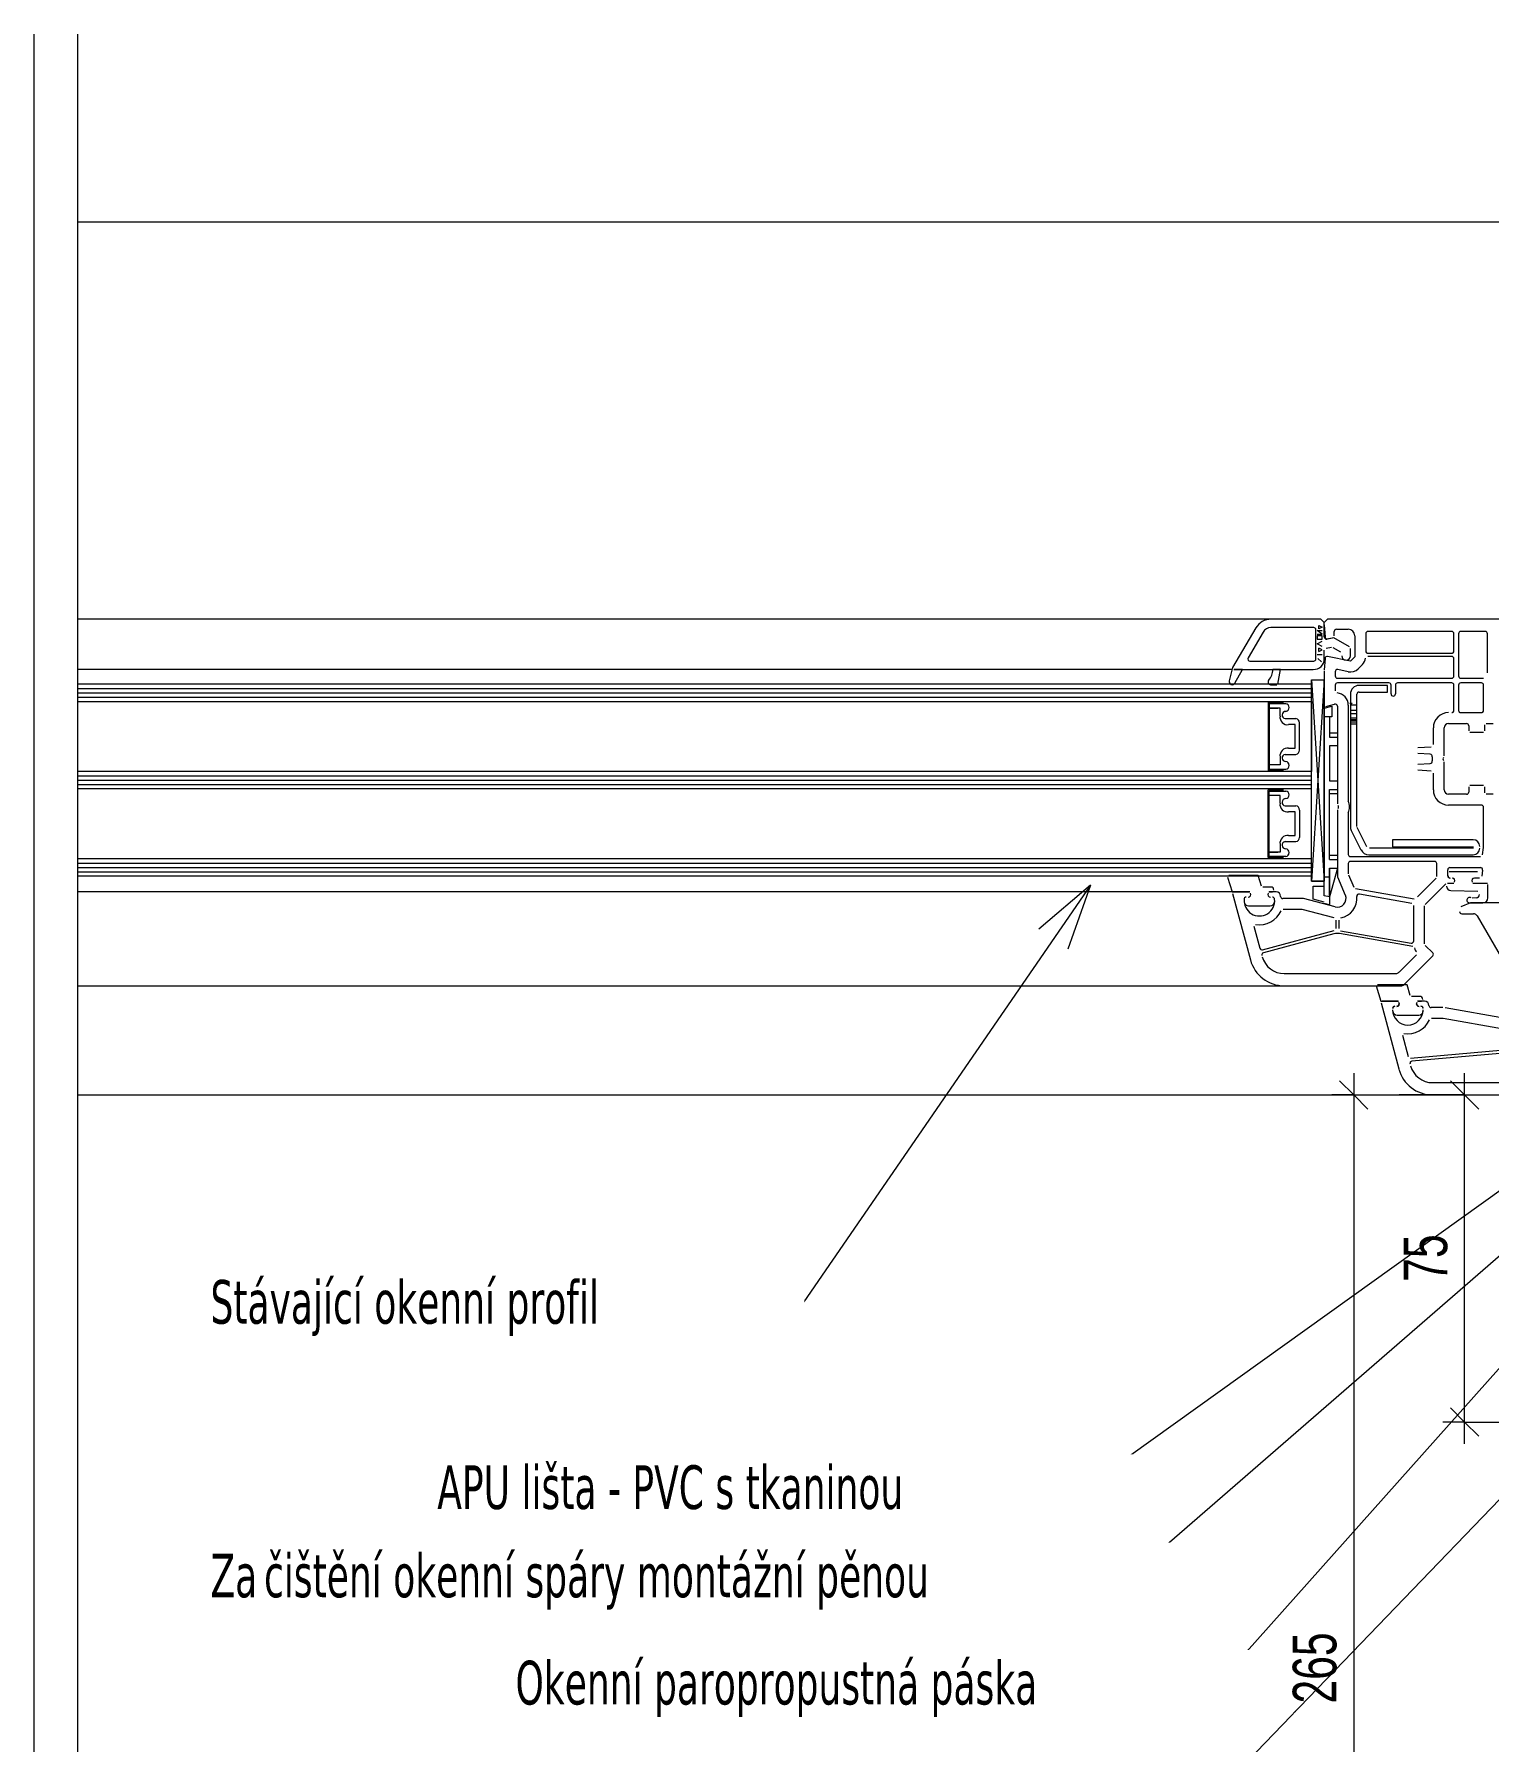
# Model space of a CAD drawing. Header units: millimetres. Extents: x 3821 to 11066, y 2454 to 5594.
# Drawn here: x 4150.8 to 4484.2, y 5203 to 5594.4 of the extents above; entities that cross this region are included whole.
import ezdxf

# ---------------------------------------------------------------- set-up
doc = ezdxf.new("R2010")
doc.units = ezdxf.units.MM
for name, color, linetype, lineweight in [('A-ANNO-DIMS', 211, 'Continuous', 9), ('A-ANNO-DIMS-5', 211, 'Continuous', 9), ('A-DETL', 90, 'Continuous', 18), ('A-DETL-THIN', 151, 'Continuous', 18), ('G-ANNO-TEXT', 231, 'Continuous', 9)]:
    doc.layers.add(name, color=color, linetype=linetype, lineweight=lineweight)
doc.styles.add('Arial', font='arial.ttf', dxfattribs={"width": 0.7, "height": 10})
doc.styles.add('Tahoma_B', font='tahomabd.ttf', dxfattribs={"width": 0.7, "height": 10})
doc.dimstyles.new('Vnitřní_-_průhledné_1', dxfattribs={"dimscale": 304.8, "dimtxt": 10.202594, "dimasz": 0.021325, "dimexe": 0.016404, "dimexo": 0.0625, "dimgap": 0.003281, "dimtad": 1, "dimdec": 0, "dimrnd": 5, "dimzin": 0, "dimdsep": 46, "dimtxsty": 'Arial', "dimblk1": 'OBLIQUE', "dimblk2": 'OBLIQUE', "dimsah": 1, "dimcen": 0.09, "dimdle": 0.016404, "dimazin": 0, "dimtfac": 1, "dimtdec": 4, "dimtix": 1, "dimtmove": 0, "dimatfit": 3, "dimfxl": 0.049213, "dimfxlon": 1, "dimtvp": 1, "dimtolj": 1, "dimtzin": 0, "dimarcsym": 2})

# ---------------------------------------------------------------- blocks, each defined once
blk = doc.blocks.new('DIMBLOCK26-Okno _ Nadpraží')
at = {"layer": 'A-ANNO-DIMS-5', "lineweight": 18}
for p, q in [((4453.22, 5351.31), (4449.97, 5354.56)), ((4453.22, 5351.31), (4456.47, 5348.06)), ((4453.22, 5088.31), (4449.97, 5091.56)), ((4453.22, 5088.31), (4456.47, 5085.06))]:
    blk.add_line(p, q, dxfattribs=at)
at = {"layer": 'A-ANNO-DIMS-5'}
for p, q in [((4453.22, 5356.31), (4453.22, 5083.31)), ((4453.22, 5351.31), (4448.22, 5351.31)), ((4453.22, 5351.31), (4468.22, 5351.31)), ((4453.22, 5088.31), (4448.22, 5088.31)), ((4453.22, 5088.31), (4468.22, 5088.31))]:
    blk.add_line(p, q, dxfattribs=at)
at = {"layer": 'A-ANNO-DIMS-5', "color": 0, "insert": (4439.24, 5211.81), "char_height": 10, "width": 19.2123, "attachment_point": 1, "rotation": 90, "line_spacing_factor": 0.941778, "style": 'Arial'}
blk.add_mtext('265', dxfattribs=at)
blk = doc.blocks.new('_Oblique')
at = {"color": 0, "linetype": 'ByBlock', "lineweight": -2}
blk.add_line((-0.5, -0.5), (0.5, 0.5), dxfattribs=at)
blk = doc.blocks.new('DIMBLOCK27-Okno _ Nadpraží')
at = {"layer": 'A-ANNO-DIMS-5', "lineweight": 18}
for p, q in [((4478.62, 5351.31), (4475.37, 5354.56)), ((4478.62, 5351.31), (4481.87, 5348.06)), ((4478.62, 5276.31), (4475.37, 5279.56)), ((4478.62, 5276.31), (4481.87, 5273.06))]:
    blk.add_line(p, q, dxfattribs=at)
at = {"layer": 'A-ANNO-DIMS-5'}
for p, q in [((4478.62, 5271.31), (4478.62, 5356.31)), ((4478.62, 5351.31), (4463.62, 5351.31)), ((4478.62, 5351.31), (4483.62, 5351.31)), ((4478.62, 5276.31), (4473.62, 5276.31)), ((4478.62, 5276.31), (4493.62, 5276.31))]:
    blk.add_line(p, q, dxfattribs=at)
at = {"layer": 'A-ANNO-DIMS-5', "color": 0, "insert": (4464.64, 5308.47), "char_height": 10, "width": 12.8082, "attachment_point": 1, "rotation": 90, "line_spacing_factor": 0.941778, "style": 'Arial'}
blk.add_mtext('75', dxfattribs=at)

msp = doc.modelspace()

# ---------------------------------------------------------------- linework, layer by layer
at = {"layer": 'A-DETL'}
for p, q in [((4434.25, 5460.31), (4160.81, 5460.31)), ((4445.71, 5460.31), (4434.25, 5460.31)), ((4446.46, 5459.56), (4445.71, 5460.31)), ((4447.21, 5460.31), (4446.46, 5459.56)), ((4502.46, 5460.31), (4447.21, 5460.31)), ((4430.8, 5458.33), (4425.47, 5449.22)), ((4432.44, 5457.37), (4428.99, 5451.46)), ((4444.06, 5458.41), (4434.25, 5458.41)), ((4444.56, 5451.22), (4444.56, 5457.91)), ((4446, 5456.92), (4444.82, 5457.72)), ((4444.82, 5457.72), (4446, 5457.72)), ((4444.82, 5456.92), (4446, 5456.92)), ((4446, 5456.52), (4444.82, 5456.52)), ((4444.82, 5456.52), (4444.82, 5455.72)), ((4445.21, 5458.12), (4445.21, 5458.92)), ((4445.21, 5458.92), (4446, 5458.52)), ((4446, 5458.52), (4445.21, 5458.12)), ((4446, 5455.72), (4446, 5456.52)), ((4446.46, 5456.27), (4446.46, 5459.56)), ((4446.46, 5459.06), (4446.64, 5456.28)), ((4448.66, 5456.06), (4447.05, 5455.78)), ((4447.23, 5455.82), (4448.35, 5456.02)), ((4452.21, 5454.01), (4448.66, 5456.06)), ((4448.76, 5456.51), (4448.76, 5457.51)), ((4449.26, 5458.01), (4451.96, 5458.01)), ((4453.46, 5456.51), (4453.46, 5451.74)), ((4455.96, 5457.01), (4455.96, 5453.01)), ((4475.66, 5457.51), (4456.46, 5457.51)), ((4476.16, 5453.01), (4476.16, 5457.01)), ((4477.26, 5457.01), (4477.26, 5447.31)), ((4483.36, 5457.51), (4477.76, 5457.51)), ((4483.86, 5448.01), (4483.86, 5457.01)), ((4444.82, 5455.72), (4446, 5455.72)), ((4444.82, 5454.7), (4446, 5455.32)), ((4446, 5454.08), (4444.82, 5454.7)), ((4446, 5452.13), (4444.82, 5452.13)), ((4446, 5453.32), (4445.21, 5453.72)), ((4445.21, 5452.92), (4445.21, 5453.72)), ((4445.21, 5452.92), (4446, 5453.32)), ((4446.46, 5451.21), (4446.46, 5453.22)), ((4446.87, 5453.72), (4448.11, 5453.93)), ((4448.45, 5453.87), (4450.21, 5452.86)), ((4452.46, 5451.96), (4452.46, 5453.58)), ((4456.46, 5452.51), (4475.66, 5452.51)), ((4425.37, 5448.82), (4160.81, 5448.82)), ((4425.47, 5449.22), (4424.67, 5446.21)), ((4427.76, 5448.81), (4425.76, 5448.81)), ((4425.76, 5448.81), (4443.95, 5448.81)), ((4425.98, 5445.68), (4427.76, 5448.81)), ((4429.42, 5450.71), (4444.06, 5450.71)), ((4436.45, 5448.81), (4434.65, 5448.81)), ((4435.86, 5445.45), (4436.45, 5448.81)), ((4445.8, 5450.54), (4445.01, 5451.33)), ((4446.46, 5448.52), (4446.46, 5440.61)), ((4446.64, 5451.34), (4446.47, 5448.72)), ((4452.46, 5450.74), (4447.24, 5451.8)), ((4448.96, 5448.29), (4448.96, 5447.31)), ((4451.96, 5448.29), (4449.56, 5448.78)), ((4453.46, 5451.74), (4452.46, 5450.74)), ((4455.23, 5449.97), (4454.23, 5448.97)), ((4475.66, 5451.81), (4456.43, 5451.81)), ((4476.16, 5447.31), (4476.16, 5451.31)), ((4443.63, 5445.45), (4160.81, 5445.45)), ((4160.81, 5444.45), (4443.69, 5444.45)), ((4434.17, 5445.31), (4435.58, 5445.31)), ((4443.57, 5446.43), (4446.46, 5446.43)), ((4446.46, 5446.43), (4443.57, 5400.26)), ((4443.57, 5400.26), (4443.57, 5446.43)), ((4443.57, 5446.43), (4446.46, 5400.26)), ((4446.46, 5400.26), (4446.46, 5446.43)), ((4446.46, 5446.43), (4446.46, 5400.26)), ((4448.96, 5445.21), (4448.96, 5443.92)), ((4449.46, 5446.81), (4475.66, 5446.81)), ((4461.26, 5445.71), (4449.46, 5445.71)), ((4460.94, 5445.14), (4454.44, 5445.14)), ((4460.94, 5443.64), (4460.94, 5445.14)), ((4461.76, 5443.21), (4461.76, 5445.21)), ((4462.76, 5445.21), (4462.76, 5443.21)), ((4475.66, 5445.71), (4463.26, 5445.71)), ((4476.16, 5439.41), (4476.16, 5445.21)), ((4477.26, 5445.21), (4477.26, 5439.41)), ((4477.76, 5446.81), (4482.93, 5446.81)), ((4482.46, 5445.71), (4477.76, 5445.71)), ((4482.96, 5439.41), (4482.96, 5445.21)), ((4160.81, 5443.45), (4443.57, 5443.45)), ((4160.81, 5442.45), (4443.57, 5442.45)), ((4160.81, 5441.45), (4443.57, 5441.45)), ((4437.12, 5441.23), (4433.57, 5441.23)), ((4433.57, 5441.23), (4433.57, 5425.68)), ((4437.62, 5440.95), (4433.83, 5440.95)), ((4433.83, 5440.95), (4433.83, 5425.95)), ((4443.57, 5441.45), (4443.57, 5425.45)), ((4446.46, 5439.92), (4448.16, 5440.38)), ((4446.84, 5440.32), (4448.83, 5440.86)), ((4448.16, 5440.38), (4448.16, 5437.98)), ((4449.46, 5440.37), (4449.46, 5418.03)), ((4451.96, 5440.63), (4451.96, 5418.62)), ((4452.44, 5443.14), (4452.44, 5412.81)), ((4452.44, 5440.69), (4453.94, 5440.69)), ((4453.94, 5412.81), (4453.94, 5443.14)), ((4454.44, 5443.64), (4460.94, 5443.64)), ((4436.33, 5439.95), (4433.83, 5439.95)), ((4433.83, 5439.95), (4435.83, 5439.95)), ((4436.33, 5438.14), (4436.33, 5439.95)), ((4437.53, 5437.56), (4439.97, 5437.56)), ((4440.78, 5430.32), (4440.78, 5436.59)), ((4446.46, 5396.96), (4446.46, 5439.92)), ((4448.16, 5437.98), (4446.46, 5437.98)), ((4447.66, 5437.98), (4447.66, 5433.28)), ((4452.44, 5439.51), (4453.94, 5439.51)), ((4453.94, 5438.66), (4452.44, 5438.66)), ((4453.94, 5437.64), (4452.44, 5437.64)), ((4452.44, 5437.33), (4453.94, 5437.33)), ((4453.94, 5437.14), (4452.44, 5437.14)), ((4452.44, 5436.82), (4453.94, 5436.82)), ((4452.44, 5436.32), (4453.94, 5436.32)), ((4474.96, 5436.41), (4479.06, 5436.41)), ((4477.76, 5438.91), (4482.46, 5438.91)), ((4483.56, 5436.41), (4485.16, 5436.41)), ((4439.78, 5436.16), (4438.3, 5436.16)), ((4439.78, 5430.75), (4439.78, 5436.16)), ((4447.66, 5434.28), (4449.46, 5434.28)), ((4447.66, 5433.28), (4449.46, 5433.28)), ((4449.46, 5434.28), (4449.46, 5431.28)), ((4471.46, 5431.59), (4471.46, 5435.41)), ((4473.96, 5429.03), (4473.96, 5435.41)), ((4479.56, 5435.91), (4479.56, 5434.71)), ((4479.86, 5434.41), (4482.96, 5434.41)), ((4483.26, 5434.71), (4483.26, 5436.11)), ((4436.33, 5428.77), (4436.33, 5426.95)), ((4437.53, 5429.35), (4439.97, 5429.35)), ((4438.3, 5430.75), (4439.78, 5430.75)), ((4449.46, 5431.28), (4447.66, 5431.28)), ((4447.66, 5431.28), (4447.66, 5423.28)), ((4467.93, 5430.94), (4470.98, 5431.1)), ((4470.73, 5429.36), (4467.93, 5429.51)), ((4443.57, 5425.45), (4160.81, 5425.45)), ((4433.57, 5425.68), (4437.12, 5425.68)), ((4436.33, 5426.95), (4433.83, 5426.95)), ((4433.83, 5425.95), (4437.62, 5425.95)), ((4467.93, 5427.12), (4470.73, 5427.26)), ((4470.98, 5425.53), (4467.93, 5425.69)), ((4471.46, 5421.21), (4471.46, 5425.03)), ((4473.96, 5421.21), (4473.96, 5427.6)), ((4160.81, 5424.45), (4443.57, 5424.45)), ((4160.81, 5423.45), (4443.57, 5423.45)), ((4160.81, 5422.45), (4443.57, 5422.45)), ((4443.57, 5421.45), (4160.81, 5421.45)), ((4433.57, 5405.68), (4433.57, 5421.23)), ((4433.57, 5421.23), (4437.12, 5421.23)), ((4433.83, 5405.95), (4433.83, 5420.95)), ((4433.83, 5420.95), (4437.62, 5420.95)), ((4443.57, 5405.45), (4443.57, 5421.45)), ((4447.66, 5423.28), (4449.46, 5423.28)), ((4447.66, 5405.28), (4447.66, 5421.28)), ((4447.66, 5421.28), (4449.46, 5421.28)), ((4449.46, 5423.28), (4449.46, 5420.28)), ((4479.56, 5421.91), (4479.56, 5420.71)), ((4482.96, 5422.21), (4479.86, 5422.21)), ((4483.26, 5420.51), (4483.26, 5421.91)), ((4436.33, 5419.95), (4433.83, 5419.95)), ((4436.33, 5418.14), (4436.33, 5419.95)), ((4437.53, 5417.56), (4439.97, 5417.56)), ((4449.46, 5420.28), (4447.66, 5420.28)), ((4479.06, 5420.21), (4474.96, 5420.21)), ((4482.46, 5417.71), (4474.96, 5417.71)), ((4482.96, 5407.99), (4482.96, 5417.21)), ((4485.16, 5420.21), (4483.56, 5420.21)), ((4439.78, 5416.16), (4438.3, 5416.16)), ((4439.78, 5410.75), (4439.78, 5416.16)), ((4440.78, 5416.59), (4440.78, 5410.32)), ((4449.46, 5416.6), (4449.46, 5401.31)), ((4451.96, 5416), (4451.96, 5406.41)), ((4437.53, 5409.35), (4439.97, 5409.35)), ((4438.3, 5410.75), (4439.78, 5410.75)), ((4452.65, 5411.92), (4454.88, 5407.45)), ((4456.23, 5408.12), (4453.99, 5412.59)), ((4480.59, 5409.77), (4462.08, 5409.77)), ((4462.08, 5409.77), (4462.08, 5408.19)), ((4160.81, 5405.45), (4443.57, 5405.45)), ((4437.12, 5405.68), (4433.57, 5405.68)), ((4436.33, 5406.95), (4433.83, 5406.95)), ((4433.83, 5406.95), (4435.83, 5406.95)), ((4437.62, 5405.95), (4433.83, 5405.95)), ((4436.33, 5408.77), (4436.33, 5406.95)), ((4447.66, 5406.28), (4449.46, 5406.28)), ((4447.66, 5405.28), (4449.46, 5405.28)), ((4449.46, 5406.28), (4449.46, 5403.28)), ((4452.46, 5405.91), (4482.23, 5405.91)), ((4456.67, 5406.34), (4480.59, 5406.34)), ((4480.7, 5407.84), (4456.8, 5407.84)), ((4462.08, 5408.19), (4480.68, 5408.19)), ((4482.73, 5406.34), (4482.96, 5407.99)), ((4160.81, 5404.45), (4443.57, 5404.45)), ((4160.81, 5403.45), (4443.57, 5403.45)), ((4160.81, 5402.45), (4443.57, 5402.45)), ((4443.57, 5401.45), (4160.81, 5401.45)), ((4424.3, 5401.21), (4425.32, 5397.83)), ((4431.35, 5401.6), (4424.59, 5401.6)), ((4432.08, 5399.16), (4431.35, 5401.6)), ((4446.46, 5401.28), (4447.66, 5401.28)), ((4449.46, 5403.28), (4447.66, 5396.68)), ((4447.66, 5396.68), (4447.66, 5403.28)), ((4447.66, 5403.28), (4447.66, 5396.68)), ((4447.66, 5403.28), (4449.46, 5403.28)), ((4449.46, 5401.31), (4451.29, 5397.11)), ((4451.96, 5404.31), (4451.96, 5401.94)), ((4452, 5401.74), (4453.24, 5398.89)), ((4471.76, 5404.81), (4452.46, 5404.81)), ((4467.84, 5396.73), (4472.11, 5401)), ((4472.26, 5401.35), (4472.26, 5404.31)), ((4474.76, 5401.51), (4474.76, 5402.91)), ((4481.56, 5402.41), (4475.12, 5402.41)), ((4475.26, 5403.41), (4482.25, 5403.41)), ((4482.05, 5401.01), (4480.86, 5401.01)), ((4482.74, 5402.84), (4482.55, 5401.44)), ((4425.76, 5397.81), (4160.81, 5397.81)), ((4425.32, 5397.83), (4429.36, 5397.83)), ((4425.47, 5397.43), (4429.54, 5382.24)), ((4429.41, 5397.81), (4425.76, 5397.81)), ((4434.22, 5398.93), (4432.37, 5398.93)), ((4433.77, 5397.83), (4434.62, 5397.83)), ((4435.46, 5397.81), (4433.81, 5397.81)), ((4443.57, 5400.26), (4446.46, 5400.26)), ((4446.46, 5400.26), (4443.57, 5400.26)), ((4443.9, 5396.13), (4443.9, 5399.18)), ((4443.9, 5399.18), (4446.46, 5399.18)), ((4453.62, 5398.59), (4467.08, 5396.22)), ((4466.55, 5395.2), (4454.52, 5397.32)), ((4469.61, 5394.96), (4474.31, 5399.66)), ((4474.67, 5399.81), (4476.11, 5399.81)), ((4476.13, 5399.79), (4474.67, 5399.79)), ((4475.45, 5398.12), (4481.66, 5397.99)), ((4480.51, 5399.81), (4483.9, 5399.81)), ((4483.68, 5399.79), (4480.54, 5399.79)), ((4483.98, 5396.5), (4483.98, 5399.49)), ((4429.07, 5394.63), (4434.06, 5394.63)), ((4441.73, 5396.31), (4436.96, 5396.31)), ((4441.4, 5393.81), (4437.06, 5393.81)), ((4448.74, 5391.85), (4441.4, 5393.81)), ((4448.94, 5394.38), (4441.73, 5396.31)), ((4446.46, 5395.46), (4443.9, 5396.13)), ((4447.66, 5396.68), (4446.46, 5396.96)), ((4447.66, 5394.83), (4446.46, 5395.16)), ((4447.66, 5396.7), (4447.66, 5394.83)), ((4466.96, 5386.58), (4466.96, 5394.7)), ((4469.46, 5385.93), (4469.46, 5394.6)), ((4479.94, 5395.3), (4477.77, 5394.44)), ((4479.69, 5395.3), (4482.78, 5395.3)), ((4499.46, 5395.31), (4480.06, 5395.31)), ((4481.29, 5396.5), (4480.33, 5396.42)), ((4430.36, 5390.01), (4431.72, 5384.91)), ((4449.11, 5391.36), (4449.11, 5389.43)), ((4449.81, 5391.38), (4449.81, 5389.43)), ((4477.96, 5392.81), (4480.66, 5392.81)), ((4481.52, 5392.31), (4492.32, 5373.6)), ((4432.34, 5384.55), (4448.74, 5388.95)), ((4448.68, 5388.21), (4432.52, 5383.88)), ((4466.73, 5385.31), (4449.98, 5388.27)), ((4450.22, 5388.93), (4466.37, 5386.09)), ((4471.31, 5383.87), (4469.61, 5385.58)), ((4463.59, 5379.4), (4467.58, 5383.39)), ((4464.75, 5376.6), (4471.31, 5383.16)), ((4437.27, 5379.11), (4462.88, 5379.11)), ((4160.81, 5376.31), (4437.27, 5376.31)), ((4437.27, 5376.31), (4464.04, 5376.31)), ((4458.36, 5376.31), (4459.42, 5372.78)), ((4465.45, 5376.55), (4458.69, 5376.55)), ((4466.18, 5374.11), (4465.45, 5376.55)), ((4468.32, 5373.88), (4466.47, 5373.88)), ((4459.42, 5372.78), (4463.46, 5372.78)), ((4459.47, 5372.43), (4463.54, 5357.24)), ((4463.41, 5372.81), (4459.76, 5372.81)), ((4469.46, 5372.81), (4467.81, 5372.81)), ((4467.87, 5372.78), (4468.72, 5372.78)), ((4473.64, 5371.31), (4470.96, 5371.31)), ((4487.99, 5368.83), (4474.16, 5371.27)), ((4463.17, 5369.58), (4468.16, 5369.58)), ((4473.68, 5368.81), (4471.06, 5368.81)), ((4487.56, 5366.36), (4473.68, 5368.81)), ((4464.36, 5365.01), (4465.67, 5360.1)), ((4466.2, 5359.73), (4491.13, 5361.91)), ((4491.98, 5361.28), (4466.56, 5359.06)), ((4471.27, 5354.11), (4495.59, 5354.11)), ((4160.81, 5351.31), (4471.27, 5351.31)), ((4471.27, 5351.31), (4509.96, 5351.31))]:
    msp.add_line(p, q, dxfattribs=at)
msp.add_circle((4452.59, 5441.02), 0.157, dxfattribs=at)
for centre, radius, start, end in [((4434.25, 5456.31), 4, 90, 149.6895), ((4434.25, 5456.31), 2.1, 90, 149.6895), ((4444.06, 5457.91), 0.5, 0, 90), ((4446.96, 5456.27), 0.5, 180, 280), ((4447.14, 5456.31), 0.5, 183.8, 280), ((4449.26, 5457.51), 0.5, 90, 180), ((4451.96, 5456.51), 1.5, 0, 90), ((4456.46, 5457.01), 0.5, 90, 180), ((4475.66, 5457.01), 0.5, 0, 90), ((4477.76, 5457.01), 0.5, 90, 180), ((4483.36, 5457.01), 0.5, 0, 90), ((4451.46, 5451.96), 1, 180, 0), ((4456.46, 5453.01), 0.5, 180, 270), ((4475.66, 5453.01), 0.5, 270, 0), ((4429.42, 5451.21), 0.5, 149.6895, 270), ((4431.2, 5448.67), 3.45, 317.1429, 2.3599), ((4444.06, 5451.21), 2.4, 267.4694, 0), ((4444.06, 5451.21), 0.5, 270, 0), ((4447.14, 5451.31), 0.5, 78.5, 176.2), ((4449.46, 5448.29), 0.5, 78.5, 180), ((4452.46, 5450.74), 2.5, 258.5, 315), ((4453.46, 5451.74), 2.5, 315, 351.8011), ((4475.66, 5451.31), 0.5, 0, 90), ((4425.36, 5446.03), 0.715, 165, 330.5133), ((4434.17, 5445.91), 0.6, 137.1429, 270), ((4449.46, 5447.31), 0.5, 180, 270), ((4449.46, 5445.21), 0.5, 90, 180), ((4454.44, 5443.14), 2, 90, 180), ((4461.26, 5445.21), 0.5, 0, 90), ((4463.26, 5445.21), 0.5, 90, 180), ((4475.66, 5447.31), 0.5, 270, 0), ((4475.66, 5445.21), 0.5, 0, 90), ((4477.76, 5447.31), 0.5, 180, 270), ((4477.76, 5445.21), 0.5, 90, 180), ((4482.46, 5445.21), 0.5, 0, 90), ((4437.57, 5440.08), 0.872, 273.6636, 86.3364), ((4448.96, 5440.37), 0.5, 0, 105), ((4449.16, 5440.63), 2.8, 0, 84.7841), ((4454.44, 5443.14), 0.5, 90, 180), ((4462.26, 5443.21), 0.5, 180, 270), ((4462.26, 5443.21), 0.5, 270, 0), ((4438.04, 5437.87), 1.73, 171.2425, 278.5697), ((4437.64, 5438.38), 0.83, 91.4248, 261.916), ((4439.8, 5436.59), 0.986, 0, 79.75), ((4474.96, 5435.41), 3.5, 90, 180), ((4474.96, 5435.41), 1, 90, 180), ((4475.66, 5439.41), 0.5, 270, 0), ((4477.76, 5439.41), 0.5, 180, 270), ((4479.06, 5435.91), 0.5, 0, 90), ((4482.46, 5439.41), 0.5, 270, 0), ((4438.04, 5429.03), 1.73, 81.4303, 188.7575), ((4437.64, 5428.52), 0.83, 98.084, 268.5752), ((4439.8, 5430.32), 0.986, 280.25, 0), ((4470.7, 5428.86), 0.5, 351.4581, 87), ((4474.36, 5428.31), 3.2, 171.4581, 188.5419), ((4474.16, 5428.31), 0.5, 134.427, 225.573), ((4437.57, 5426.82), 0.872, 273.6636, 86.3364), ((4470.7, 5427.76), 0.5, 273, 8.5419), ((4437.57, 5420.08), 0.872, 273.6636, 86.3364), ((4474.96, 5421.21), 3.5, 180, 270), ((4474.96, 5421.21), 1, 180, 270), ((4479.06, 5420.71), 0.5, 270, 0), ((4438.04, 5417.87), 1.73, 171.2425, 278.5697), ((4437.64, 5418.38), 0.83, 91.4248, 261.916), ((4439.8, 5416.59), 0.986, 0, 79.75), ((4449.26, 5417.31), 0.5, 314.427, 45.573), ((4449.26, 5417.31), 3, 334.1581, 25.8419), ((4482.46, 5417.21), 0.5, 0, 90), ((4454.44, 5412.81), 2, 180, 206.5651), ((4438.04, 5409.03), 1.73, 81.4303, 188.7575), ((4437.64, 5408.52), 0.83, 98.084, 268.5752), ((4439.8, 5410.32), 0.986, 280.25, 0), ((4480.59, 5408.27), 1.5, 0, 90), ((4437.57, 5406.82), 0.872, 273.6636, 86.3364), ((4452.46, 5406.41), 0.5, 180, 270), ((4456.67, 5408.34), 2, 206.5651, 270), ((4480.59, 5407.84), 1.5, 270, 0), ((4452.46, 5404.31), 0.5, 90, 180), ((4471.76, 5404.31), 0.5, 0, 90), ((4475.26, 5402.91), 0.5, 90, 180), ((4475.26, 5401.51), 0.5, 180, 270), ((4475.34, 5401.49), 0.5, 180, 270), ((4475.76, 5400.41), 0.6, 330, 90), ((4480.86, 5400.41), 0.6, 90, 210), ((4482.25, 5402.91), 0.5, 352.0176, 90), ((4429.02, 5397.23), 0.6, 270, 30), ((4429.06, 5397.21), 0.6, 270, 30), ((4434.12, 5397.23), 0.6, 150, 270), ((4434.16, 5397.21), 0.6, 150, 270), ((4434.22, 5398.23), 0.7, 0, 90), ((4435.46, 5396.81), 1, 0, 90), ((4449.46, 5396.31), 2, 255, 23.5782), ((4454.43, 5396.83), 0.5, 80, 185.901), ((4475.47, 5399.12), 1, 180, 268.7551), ((4475.79, 5400.39), 0.6, 330, 90), ((4480.89, 5400.39), 0.6, 90, 210), ((4481.22, 5397.3), 0.8, 275.0405, 354.9888), ((4428.57, 5396.13), 0.5, 90, 180), ((4429.07, 5395.63), 1, 184.5886, 270), ((4431.61, 5395.81), 3.5, 174.2608, 5.7392), ((4431.61, 5395.81), 5.5, 260.4408, 335.3757), ((4434.06, 5395.63), 1, 270, 355.4114), ((4434.57, 5396.13), 0.5, 0, 90), ((4436.96, 5396.81), 0.5, 180, 270), ((4449.46, 5396.31), 4.5, 279.7878, 5.901), ((4477.96, 5393.31), 0.5, 180, 270), ((4479.78, 5395.94), 0.639, 56.4969, 261.0884), ((4482.78, 5396.5), 1.2, 270, 0), ((4480.66, 5391.81), 1, 30, 90), ((4449.46, 5385.31), 3, 80, 105), ((4466.46, 5386.58), 0.5, 260, 0), ((4437.27, 5384.31), 8, 195, 270), ((4432.21, 5385.04), 0.5, 195, 285), ((4432.65, 5383.39), 0.5, 105, 195), ((4437.27, 5384.31), 5.2, 195, 270), ((4469.96, 5385.93), 3, 198.5301, 218.6717), ((4470.96, 5383.52), 0.5, 315, 45), ((4462.88, 5380.11), 1, 270, 315), ((4464.04, 5377.31), 1, 270, 315), ((4468.32, 5373.18), 0.7, 360, 90), ((4462.61, 5371.11), 0.5, 90, 180), ((4465.61, 5370.81), 3.5, 180, 0), ((4462.67, 5371.08), 0.5, 90, 180), ((4463.17, 5370.58), 1, 184.5886, 270), ((4463.06, 5372.21), 0.6, 270, 30), ((4463.12, 5372.18), 0.6, 270, 30), ((4468.16, 5372.21), 0.6, 150, 270), ((4468.22, 5372.18), 0.6, 150, 270), ((4468.16, 5370.58), 1, 270, 355.4114), ((4468.61, 5371.11), 0.5, 0, 90), ((4468.67, 5371.08), 0.5, 0, 90), ((4469.46, 5371.81), 1, 0, 90), ((4470.96, 5371.81), 0.5, 180, 270), ((4465.61, 5370.81), 5.5, 260.4408, 335.3757), ((4466.6, 5358.56), 0.5, 95, 195), ((4471.27, 5359.31), 5.2, 195, 270), ((4471.27, 5359.31), 8, 195, 270)]:
    msp.add_arc(centre, radius, start, end, dxfattribs=at)
at = {"layer": 'A-DETL-THIN'}
for p, q in [((4150.81, 5064.41), (4150.81, 5594.41)), ((4160.81, 5064.41), (4160.81, 5594.41)), ((4552.96, 5551.31), (4160.81, 5551.31))]:
    msp.add_line(p, q, dxfattribs=at)
at = {"layer": 'G-ANNO-TEXT', "color": 250}
for p, q in [((4392.89, 5399.37), (4327.21, 5303.88)), ((4392.89, 5399.37), (4381.08, 5389.29)), ((4392.89, 5399.37), (4387.7, 5384.73)), ((4318.22, 5303.88), (4303.92, 5303.88)), ((4327.21, 5303.88), (4318.22, 5303.88))]:
    msp.add_line(p, q, dxfattribs=at)
at = {"layer": 'G-ANNO-TEXT', "color": 10}
for p, q in [((4547.18, 5366.94), (4402.26, 5241.18)), ((4510.78, 5346.57), (4391.87, 5261.41)), ((4383.45, 5261.41), (4376.95, 5261.41)), ((4391.87, 5261.41), (4383.45, 5261.41)), ((4394.67, 5241.18), (4391.66, 5241.18)), ((4402.26, 5241.18), (4394.67, 5241.18)), ((4415.78, 5216.61), (4409, 5216.61)), ((4422.36, 5216.61), (4415.78, 5216.61))]:
    msp.add_line(p, q, dxfattribs=at)

# ---------------------------------------------------------------- texts
at = {"layer": 'G-ANNO-TEXT', "color": 1, "insert": (4191.22, 5246.18), "char_height": 10, "width": 14.8713, "attachment_point": 1, "style": 'Tahoma_B', "bg_fill": 3, "box_fill_scale": 1.25, "bg_fill_color": 256, "bg_fill_true_color": 13158600, "bg_fill_transparency": 0}
msp.add_mtext('Za', dxfattribs=at)

# ---------------------------------------------------------------- dimensions: what is measured, and where the dimension line sits
at = {"layer": 'A-ANNO-DIMS'}
dim = msp.add_linear_dim(base=(4478.62, 5351.31), p1=(4493.62, 5276.31), p2=(4463.62, 5351.31), angle=90, dimstyle='Vnitřní_-_průhledné_1', override={"dimpost": '<>', "dimfxl": 80.777472}, dxfattribs=at)
dim.commit()
dim.dimension.update_dxf_attribs({"geometry": 'DIMBLOCK27-Okno _ Nadpraží', "text_midpoint": (4472.54, 5313.81)})

# ---------------------------------------------------------------- next in the draw order: texts
at = {"layer": 'G-ANNO-TEXT', "color": 7, "insert": (4191.22, 5308.88), "char_height": 10, "width": 133.5611, "attachment_point": 1, "style": 'Tahoma_B', "bg_fill": 3, "box_fill_scale": 1.25, "bg_fill_color": 256, "bg_fill_true_color": 13158600, "bg_fill_transparency": 0}
msp.add_mtext('Stávající okenní profil', dxfattribs=at)
at = {"layer": 'G-ANNO-TEXT', "color": 1, "char_height": 10, "attachment_point": 1, "style": 'Tahoma_B', "bg_fill": 3, "box_fill_scale": 1.25, "bg_fill_color": 256, "bg_fill_true_color": 13158600, "bg_fill_transparency": 0}
for s, insert, width in [('APU lišta - PVC s tkaninou', (4243.19, 5266.41), 159.0949), ('čištění okenní spáry montážní pěnou', (4203.49, 5246.18), 225.0337)]:
    msp.add_mtext(s, dxfattribs=dict(at, insert=insert, width=width))

# ---------------------------------------------------------------- next in the draw order: linework, layer by layer
at = {"layer": 'G-ANNO-TEXT', "color": 10}
msp.add_line((4541.28, 5350.09), (4422.36, 5216.61), dxfattribs=at)

# ---------------------------------------------------------------- next in the draw order: texts
at = {"layer": 'G-ANNO-TEXT', "color": 1, "insert": (4261.12, 5221.61), "char_height": 10, "width": 176.2109, "attachment_point": 1, "style": 'Tahoma_B', "bg_fill": 3, "box_fill_scale": 1.25, "bg_fill_color": 256, "bg_fill_true_color": 13158600, "bg_fill_transparency": 0}
msp.add_mtext('Okenní paropropustná páska', dxfattribs=at)

# ---------------------------------------------------------------- next in the draw order: linework, layer by layer
at = {"layer": 'G-ANNO-TEXT', "color": 10}
msp.add_line((4529.75, 5303.42), (4416.07, 5185.37), dxfattribs=at)

# ---------------------------------------------------------------- next in the draw order: dimensions: what is measured, and where the dimension line sits
at = {"layer": 'A-ANNO-DIMS'}
dim = msp.add_linear_dim(base=(4453.22, 5088.31), p1=(4468.22, 5351.31), p2=(4468.22, 5088.31), angle=90, dimstyle='Vnitřní_-_průhledné_1', override={"dimpost": '<>', "dimfxl": 263}, dxfattribs=at)
dim.commit()
dim.dimension.update_dxf_attribs({"geometry": 'DIMBLOCK26-Okno _ Nadpraží', "text_midpoint": (4447.11, 5219.81)})

doc.saveas('drawing.dxf')
